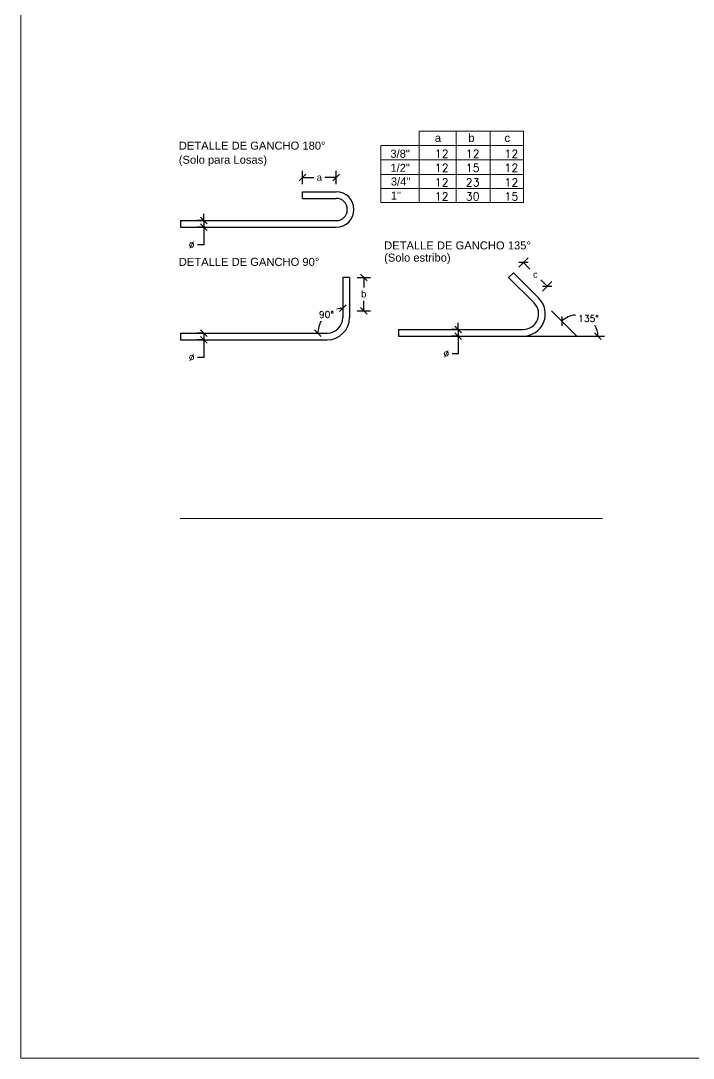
# Model space of a CAD drawing. Header units: millimetres. Extents: x -110 to 118, y 0 to 143.
# Drawn here: x -110 to -94.88, y 0 to 23.34 of the extents above; entities that cross this region are included whole.
import ezdxf

# ---------------------------------------------------------------- set-up
doc = ezdxf.new("R2010")
doc.units = ezdxf.units.MM
doc.header["$PDMODE"] = 3
doc.layers.get('0').update_dxf_attribs({"lineweight": 0})
for name, color, linetype in [('DETALLES', 7, 'Continuous'), ('SANITARIOS', 4, 'Continuous'), ('textos', 7, 'Continuous')]:
    doc.layers.add(name, color=color, linetype=linetype)
doc.layers.add('DIM', color=7, linetype='Continuous', lineweight=15)
doc.styles.add('SIMPLEX', font='SIMPLEX', dxfattribs={"height": 0.2})
doc.styles.add('SMPLEX', font='simplex.shx')
doc.styles.add('TITULOS', font='arial.ttf')
doc.dimstyles.new('DIM-75', dxfattribs={"dimscale": 0.75, "dimtxt": 0.2, "dimasz": 0.2, "dimexe": 0.2, "dimexo": 0.2, "dimgap": 0.1, "dimtad": 0, "dimtih": 1, "dimtoh": 1, "dimzin": 0, "dimdsep": 46, "dimtxsty": 'SMPLEX', "dimblk1": 'OBLIQUE', "dimblk2": 'OBLIQUE', "dimsah": 1, "dimcen": 0.2, "dimclrd": 4, "dimclre": 4, "dimclrt": 4, "dimadec": 0, "dimazin": 0, "dimtfac": 1, "dimtmove": 0, "dimatfit": 3, "dimldrblk": 'OBLIQUE', "dimfxl": 0.2, "dimfxlon": 1, "dimtfill": 1, "dimtolj": 1, "dimtzin": 0, "dimarcsym": 0})

# ---------------------------------------------------------------- blocks, each defined once
blk = doc.blocks.new('_Oblique')
at = {"layer": 'SANITARIOS', "color": 0, "lineweight": -2}
blk.add_line((-0.5, -0.5), (0.5, 0.5), dxfattribs=at)
blk = doc.blocks.new('*D8')
at = {"layer": 'Defpoints', "color": 0, "transparency": 16777216}
for p in [(-100.086, 16.392), (-100.16, 16.242), (-100.086, 16.242)]:
    blk.add_point(p, dxfattribs=at)
at = {"layer": 'DIM', "color": 4, "lineweight": -2, "transparency": 16777216}
for p, q in [((-100.16, 16.392), (-100.31, 16.392)), ((-100.16, 16.392), (-100.16, 16.542)), ((-100.16, 16.392), (-100.16, 16.242)), ((-100.16, 16.242), (-100.31, 16.242)), ((-100.16, 16.242), (-100.16, 15.845)), ((-100.16, 15.845), (-100.31, 15.845))]:
    blk.add_line(p, q, dxfattribs=at)
at = {"layer": 'DIM', "color": 4, "lineweight": -2, "transparency": 16777216, "xscale": 0.15, "yscale": 0.15, "zscale": 0.15}
for p, rotation in [((-100.16, 16.392), 270), ((-100.16, 16.242), 90)]:
    blk.add_blockref('_Oblique', p, dxfattribs=dict(at, rotation=rotation))
at = {"layer": 'DIM', "color": 4, "transparency": 16777216, "insert": (-100.431, 15.845), "char_height": 0.15, "attachment_point": 5, "style": 'SMPLEX', "bg_fill": 3, "box_fill_scale": 1.1, "bg_fill_color": 256, "bg_fill_true_color": 13158600, "bg_fill_transparency": 0}
blk.add_mtext('\\A1;%%C ', dxfattribs=at)
blk = doc.blocks.new('*D9')
at = {"layer": 'Defpoints', "color": 0, "transparency": 16777216}
for p in [(-98.062, 16.81), (-98.702, 16.242), (-97.489, 16.237), (-96.602, 16.242)]:
    blk.add_point(p, dxfattribs=at)
at = {"layer": 'DIM', "color": 4, "lineweight": -2, "transparency": 16777216}
for start, end in [(93.2058, 135), (0, 31.1633)]:
    blk.add_arc((-97.495, 16.242), 0.475, start, end, dxfattribs=at)
at = {"layer": 'DIM', "color": 4, "lineweight": -2, "transparency": 16777216, "xscale": 0.15, "yscale": 0.15, "zscale": 0.15}
for p, rotation in [((-97.831, 16.578), 224.9999999999536), ((-97.02, 16.242), 270.0000000000002)]:
    blk.add_blockref('_Oblique', p, dxfattribs=dict(at, rotation=rotation))
at = {"layer": 'DIM', "color": 4, "transparency": 16777216, "insert": (-97.232, 16.638), "char_height": 0.15, "attachment_point": 5, "style": 'SMPLEX', "bg_fill": 3, "box_fill_scale": 1.1, "bg_fill_color": 256, "bg_fill_true_color": 13158600, "bg_fill_transparency": 0}
blk.add_mtext('\\A1;135°', dxfattribs=at)
at = {"layer": 'Defpoints', "color": 0, "transparency": 16777216}
blk.add_point((-97.495, 16.717), dxfattribs=at)
blk = doc.blocks.new('*D10')
at = {"layer": 'Defpoints', "color": 0, "transparency": 16777216}
for p in [(-98.693, 17.897), (-98.921, 17.669), (-98.387, 17.135)]:
    blk.add_point(p, dxfattribs=at)
at = {"layer": 'DIM', "color": 4, "lineweight": -2, "transparency": 16777216}
for p, q in [((-98.799, 17.791), (-98.587, 18.003)), ((-98.693, 17.897), (-98.548, 17.752)), ((-98.159, 17.363), (-98.304, 17.507)), ((-98.265, 17.257), (-98.053, 17.469))]:
    blk.add_line(p, q, dxfattribs=at)
at = {"layer": 'DIM', "color": 4, "lineweight": -2, "transparency": 16777216, "xscale": 0.15, "yscale": 0.15, "zscale": 0.15}
for p, rotation in [((-98.693, 17.897), 134.9999999999924), ((-98.159, 17.363), 314.9999999999924)]:
    blk.add_blockref('_Oblique', p, dxfattribs=dict(at, rotation=rotation))
at = {"layer": 'DIM', "color": 4, "transparency": 16777216, "insert": (-98.426, 17.63), "char_height": 0.15, "attachment_point": 5, "style": 'TITULOS', "bg_fill": 3, "box_fill_scale": 1.1, "bg_fill_color": 256, "bg_fill_true_color": 13158600, "bg_fill_transparency": 0}
blk.add_mtext('\\A1;c', dxfattribs=at)
blk = doc.blocks.new('*D11')
at = {"layer": 'Defpoints', "color": 0, "transparency": 16777216}
for p in [(-103.662, 19.813), (-103.662, 19.49), (-102.907, 19.49)]:
    blk.add_point(p, dxfattribs=at)
at = {"layer": 'DIM', "color": 4, "lineweight": -2, "transparency": 16777216}
for p, q in [((-103.662, 19.663), (-103.662, 19.963)), ((-102.907, 19.663), (-102.907, 19.963)), ((-103.662, 19.813), (-103.41, 19.813)), ((-102.907, 19.813), (-103.16, 19.813))]:
    blk.add_line(p, q, dxfattribs=at)
at = {"layer": 'DIM', "color": 4, "lineweight": -2, "transparency": 16777216, "xscale": 0.15, "yscale": 0.15, "zscale": 0.15, "rotation": 180}
blk.add_blockref('_Oblique', (-103.662, 19.813), dxfattribs=at)
at = {"layer": 'DIM', "color": 4, "lineweight": -2, "transparency": 16777216, "xscale": 0.15, "yscale": 0.15, "zscale": 0.15}
blk.add_blockref('_Oblique', (-102.907, 19.813), dxfattribs=at)
at = {"layer": 'DIM', "color": 4, "transparency": 16777216, "insert": (-103.285, 19.813), "char_height": 0.15, "attachment_point": 5, "style": 'TITULOS', "bg_fill": 3, "box_fill_scale": 1.1, "bg_fill_color": 256, "bg_fill_true_color": 13158600, "bg_fill_transparency": 0}
blk.add_mtext('\\A1;a', dxfattribs=at)
blk = doc.blocks.new('*D12')
at = {"layer": 'Defpoints', "color": 0, "transparency": 16777216}
for p in [(-105.885, 18.69), (-105.812, 18.84), (-105.812, 18.69)]:
    blk.add_point(p, dxfattribs=at)
at = {"layer": 'DIM', "color": 4, "lineweight": -2, "transparency": 16777216}
for p, q in [((-105.885, 18.84), (-105.885, 18.99)), ((-105.885, 18.84), (-106.035, 18.84)), ((-105.885, 18.69), (-106.035, 18.69)), ((-105.885, 18.84), (-105.885, 18.69)), ((-105.885, 18.69), (-105.885, 18.293)), ((-105.885, 18.293), (-106.035, 18.293))]:
    blk.add_line(p, q, dxfattribs=at)
at = {"layer": 'DIM', "color": 4, "lineweight": -2, "transparency": 16777216, "xscale": 0.15, "yscale": 0.15, "zscale": 0.15}
for p, rotation in [((-105.885, 18.84), 270), ((-105.885, 18.69), 90)]:
    blk.add_blockref('_Oblique', p, dxfattribs=dict(at, rotation=rotation))
at = {"layer": 'DIM', "color": 4, "transparency": 16777216, "insert": (-106.157, 18.293), "char_height": 0.15, "attachment_point": 5, "style": 'SMPLEX', "bg_fill": 3, "box_fill_scale": 1.1, "bg_fill_color": 256, "bg_fill_true_color": 13158600, "bg_fill_transparency": 0}
blk.add_mtext('\\A1;%%C ', dxfattribs=at)
blk = doc.blocks.new('*D13')
at = {"layer": 'Defpoints', "color": 0, "transparency": 16777216}
for p in [(-102.607, 17.564), (-102.285, 17.564), (-102.607, 16.809)]:
    blk.add_point(p, dxfattribs=at)
at = {"layer": 'DIM', "color": 4, "lineweight": -2, "transparency": 16777216}
for p, q in [((-102.435, 17.564), (-102.135, 17.564)), ((-102.285, 17.564), (-102.285, 17.338)), ((-102.285, 16.809), (-102.285, 17.035)), ((-102.435, 16.809), (-102.135, 16.809))]:
    blk.add_line(p, q, dxfattribs=at)
at = {"layer": 'DIM', "color": 4, "lineweight": -2, "transparency": 16777216, "xscale": 0.15, "yscale": 0.15, "zscale": 0.15}
for p, rotation in [((-102.285, 17.564), 90), ((-102.285, 16.809), 270)]:
    blk.add_blockref('_Oblique', p, dxfattribs=dict(at, rotation=rotation))
at = {"layer": 'DIM', "color": 4, "transparency": 16777216, "insert": (-102.285, 17.187), "char_height": 0.15, "attachment_point": 5, "style": 'TITULOS', "bg_fill": 3, "box_fill_scale": 1.1, "bg_fill_color": 256, "bg_fill_true_color": 13158600, "bg_fill_transparency": 0}
blk.add_mtext('\\A1;b', dxfattribs=at)
blk = doc.blocks.new('*D14')
at = {"layer": 'Defpoints', "color": 0, "transparency": 16777216}
for p in [(-105.885, 16.159), (-105.812, 16.309), (-105.812, 16.159)]:
    blk.add_point(p, dxfattribs=at)
at = {"layer": 'DIM', "color": 4, "lineweight": -2, "transparency": 16777216}
for p, q in [((-105.885, 16.309), (-106.035, 16.309)), ((-105.885, 16.159), (-106.035, 16.159)), ((-105.885, 16.309), (-105.885, 16.159)), ((-105.885, 16.159), (-105.885, 15.762)), ((-105.885, 15.762), (-106.035, 15.762))]:
    blk.add_line(p, q, dxfattribs=at)
at = {"layer": 'DIM', "color": 4, "lineweight": -2, "transparency": 16777216, "xscale": 0.15, "yscale": 0.15, "zscale": 0.15}
for p, rotation in [((-105.885, 16.309), 90), ((-105.885, 16.159), 270)]:
    blk.add_blockref('_Oblique', p, dxfattribs=dict(at, rotation=rotation))
at = {"layer": 'DIM', "color": 4, "transparency": 16777216, "insert": (-106.157, 15.762), "char_height": 0.15, "attachment_point": 5, "style": 'SMPLEX', "bg_fill": 3, "box_fill_scale": 1.1, "bg_fill_color": 256, "bg_fill_true_color": 13158600, "bg_fill_transparency": 0}
blk.add_mtext('\\A1;%%C ', dxfattribs=at)
blk = doc.blocks.new('*D15')
at = {"layer": 'Defpoints', "color": 0, "transparency": 16777216}
for p in [(-102.757, 17.564), (-102.757, 16.659), (-106.407, 16.309), (-103.107, 16.309)]:
    blk.add_point(p, dxfattribs=at)
at = {"layer": 'DIM', "color": 4, "lineweight": -2, "transparency": 16777216}
for start, end in [(90, 104.1283), (151.1169, 180)]:
    blk.add_arc((-102.757, 16.309), 0.559, start, end, dxfattribs=at)
at = {"layer": 'DIM', "color": 4, "lineweight": -2, "transparency": 16777216, "xscale": 0.15, "yscale": 0.15, "zscale": 0.15}
blk.add_blockref('_Oblique', (-102.757, 16.868), dxfattribs=at)
at = {"layer": 'DIM', "color": 4, "lineweight": -2, "transparency": 16777216, "xscale": 0.15, "yscale": 0.15, "zscale": 0.15, "rotation": 269.9999999999999}
blk.add_blockref('_Oblique', (-103.316, 16.309), dxfattribs=at)
at = {"layer": 'DIM', "color": 4, "transparency": 16777216, "insert": (-103.126, 16.729), "char_height": 0.15, "attachment_point": 5, "style": 'SMPLEX', "bg_fill": 3, "box_fill_scale": 1.1, "bg_fill_color": 256, "bg_fill_true_color": 13158600, "bg_fill_transparency": 0}
blk.add_mtext('\\A1;90°', dxfattribs=at)
at = {"layer": 'Defpoints', "color": 0, "transparency": 16777216}
blk.add_point((-103.241, 16.588), dxfattribs=at)

msp = doc.modelspace()

# ---------------------------------------------------------------- linework, layer by layer
at = {"color": 0}
for p, q in [((-101.037, 20.849), (-98.696, 20.849)), ((-101.037, 20.849), (-101.037, 19.247)), ((-98.696, 20.849), (-98.696, 19.247)), ((-101.905, 20.533), (-101.905, 19.247)), ((-101.905, 20.533), (-98.696, 20.533)), ((-101.905, 19.247), (-98.696, 19.247))]:
    msp.add_line(p, q, dxfattribs=at)
at = {"color": 1, "lineweight": 20}
for p, q in [((-100.207, 20.849), (-100.207, 19.247)), ((-99.446, 20.849), (-99.446, 19.247)), ((-101.905, 20.206), (-98.696, 20.206)), ((-101.905, 19.879), (-98.696, 19.879)), ((-101.905, 19.563), (-98.696, 19.563))]:
    msp.add_line(p, q, dxfattribs=at)
msp.add_line((-106.417, 12.14), (-96.917, 12.14))
at = {"layer": 'DETALLES', "color": 1}
for p, q in [((-103.662, 19.34), (-103.662, 19.49)), ((-103.662, 19.49), (-102.907, 19.49)), ((-103.662, 19.34), (-102.907, 19.34)), ((-106.407, 18.84), (-106.407, 18.69)), ((-98.78, 17.81), (-98.674, 17.916)), ((-102.607, 17.564), (-102.757, 17.564)), ((-102.757, 17.564), (-102.757, 16.659)), ((-102.607, 17.564), (-102.607, 16.659)), ((-102.407, 17.564), (-102.257, 17.564)), ((-98.921, 17.669), (-99.027, 17.562)), ((-99.027, 17.562), (-98.454, 16.99)), ((-98.921, 17.669), (-98.348, 17.096)), ((-101.502, 16.392), (-101.502, 16.242)), ((-101.502, 16.392), (-98.702, 16.392)), ((-106.407, 16.309), (-106.407, 16.159)), ((-101.502, 16.242), (-98.702, 16.242))]:
    msp.add_line(p, q, dxfattribs=at)
at = {"layer": 'DETALLES', "color": 1, "ltscale": 0.3}
for p, q in [((-98.062, 16.81), (-97.489, 16.237)), ((-98.702, 16.242), (-96.874, 16.242))]:
    msp.add_line(p, q, dxfattribs=at)
at = {"layer": 'DETALLES', "color": 1}
for centre, radius, end in [((-102.907, 19.09), 0.4, 90), ((-102.907, 19.09), 0.25, 90), ((-98.702, 16.742), 0.5, 45), ((-98.702, 16.742), 0.35, 45), ((-103.107, 16.659), 0.5, 0), ((-103.107, 16.659), 0.35, 0)]:
    msp.add_arc(centre, radius, 270, end, dxfattribs=at)

# ---------------------------------------------------------------- texts
at = {"layer": 'textos', "color": 1}
for s, style, p in [('b', 'TITULOS', (-99.933, 20.611)), ('DETALLE DE GANCHO 180%%d', 'TITULOS', (-106.446, 20.437)), ('a', 'TITULOS', (-100.687, 20.611)), ('c', 'TITULOS', (-99.119, 20.611)), ('(Solo para Losas)', 'TITULOS', (-106.446, 20.12)), ('3/8"', 'TITULOS', (-101.687, 20.255)), ('12', 'SIMPLEX', (-100.687, 20.255)), ('12', 'SIMPLEX', (-99.99, 20.255)), ('12', 'SIMPLEX', (-99.119, 20.255)), ('1/2"', 'TITULOS', (-101.687, 19.938)), ('12', 'SIMPLEX', (-100.687, 19.938)), ('15', 'SIMPLEX', (-99.99, 19.938)), ('12', 'SIMPLEX', (-99.119, 19.938)), ('3/4"', 'TITULOS', (-101.677, 19.631)), ('12', 'SIMPLEX', (-100.687, 19.611)), ('23', 'SIMPLEX', (-99.99, 19.611)), ('12', 'SIMPLEX', (-99.119, 19.611)), ('1"', 'TITULOS', (-101.677, 19.315)), ('12', 'SIMPLEX', (-100.687, 19.295)), ('30', 'SIMPLEX', (-99.99, 19.295)), ('15', 'SIMPLEX', (-99.119, 19.295)), ('DETALLE DE GANCHO 135%%d', 'TITULOS', (-101.827, 18.193)), ('DETALLE DE GANCHO 90%%d', 'TITULOS', (-106.446, 17.823)), ('(Solo estribo)', 'TITULOS', (-101.827, 17.919))]:
    msp.add_text(s, height=0.18, dxfattribs=dict(at, style=style)).set_placement(p)

# ---------------------------------------------------------------- dimensions: what is measured, and where the dimension line sits
at = {"layer": 'DIM'}
for base, p1, p2, picture, middle in [((-105.885, 18.69), (-105.812, 18.84), (-105.812, 18.69), '*D12', (-106.157, 18.293)), ((-105.885, 16.159), (-105.812, 16.309), (-105.812, 16.159), '*D14', (-106.157, 15.762))]:
    dim = msp.add_linear_dim(base=base, p1=p1, p2=p2, angle=270, text='%%C ', dimstyle='DIM-75', dxfattribs=at)
    dim.commit()
    dim.dimension.update_dxf_attribs({"geometry": picture, "text_midpoint": middle, "dimtype": 161})

# ---------------------------------------------------------------- next in the draw order: linework, layer by layer
at = {"layer": 'DETALLES', "color": 1}
for p, q in [((-106.407, 18.84), (-102.907, 18.84)), ((-106.407, 18.69), (-102.907, 18.69))]:
    msp.add_line(p, q, dxfattribs=at)

# ---------------------------------------------------------------- next in the draw order: dimensions: what is measured, and where the dimension line sits
at = {"layer": 'DIM'}
dim = msp.add_linear_dim(base=(-103.662, 19.813), p1=(-102.907, 19.49), p2=(-103.662, 19.49), text='a', dimstyle='DIM-75', override={"dimtxsty": 'TITULOS'}, dxfattribs=at)
dim.commit()
dim.dimension.update_dxf_attribs({"geometry": '*D11', "text_midpoint": (-103.285, 19.813)})
for base, p1, p2, angle, text, picture, middle in [((-98.693, 17.897), (-98.387, 17.135), (-98.921, 17.669), 315, 'c', '*D10', (-98.426, 17.63)), ((-102.285, 17.564), (-102.607, 16.809), (-102.607, 17.564), 270, 'b', '*D13', (-102.285, 17.187))]:
    dim = msp.add_linear_dim(base=base, p1=p1, p2=p2, angle=angle, text=text, dimstyle='DIM-75', override={"dimtxsty": 'TITULOS'}, dxfattribs=at)
    dim.commit()
    dim.dimension.update_dxf_attribs({"geometry": picture, "text_midpoint": middle})
dim = msp.add_angular_dim_2l(base=(-97.495, 16.717), line1=((-98.702, 16.242), (-96.602, 16.242)), line2=((-98.062, 16.81), (-97.489, 16.237)), dimstyle='DIM-75', override={"dimdec": 0, "dimtdec": 0}, dxfattribs=at)
dim.commit()
dim.dimension.update_dxf_attribs({"geometry": '*D9', "text_midpoint": (-97.232, 16.638), "dimtype": 162})
dim = msp.add_linear_dim(base=(-100.16, 16.242), p1=(-100.086, 16.392), p2=(-100.086, 16.242), angle=270, text='%%C ', dimstyle='DIM-75', dxfattribs=at)
dim.commit()
dim.dimension.update_dxf_attribs({"geometry": '*D8', "text_midpoint": (-100.431, 15.845), "dimtype": 161})

# ---------------------------------------------------------------- next in the draw order: dimensions: what is measured, and where the dimension line sits
dim = msp.add_angular_dim_2l(base=(-103.241, 16.588), line1=((-102.757, 17.564), (-102.757, 16.659)), line2=((-106.407, 16.309), (-103.107, 16.309)), dimstyle='DIM-75', override={"dimdec": 0, "dimtdec": 0}, dxfattribs=at)
dim.commit()
dim.dimension.update_dxf_attribs({"geometry": '*D15', "text_midpoint": (-103.126, 16.729), "dimtype": 162})

# ---------------------------------------------------------------- next in the draw order: linework, layer by layer
msp.add_lwpolyline([(-60, 37.634), (-110, 37.634), (-110, 0), (-60, 0)], close=True)
at = {"layer": 'DETALLES', "color": 1}
for p, q in [((-106.407, 16.309), (-103.107, 16.309)), ((-106.407, 16.159), (-103.107, 16.159))]:
    msp.add_line(p, q, dxfattribs=at)

doc.saveas('drawing.dxf')
